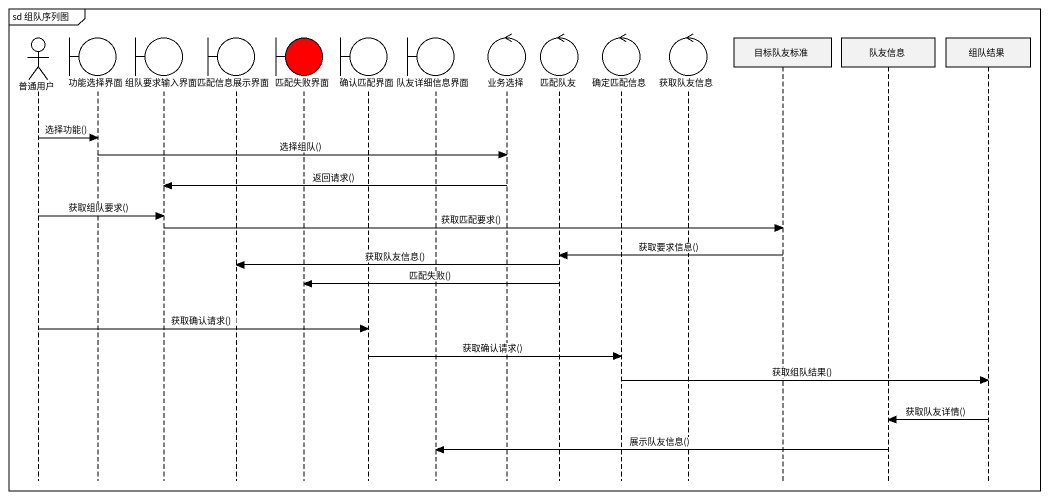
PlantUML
@startuml
mainframe sd 组队序列图
hide footbox
actor 普通用户
boundary 功能选择界面
boundary 组队要求输入界面
boundary 匹配信息展示界面
boundary 匹配失败界面 #FF0000
boundary 确认匹配界面
boundary 队友详细信息界面
control 业务选择
control 匹配队友
control 确定匹配信息
control 获取队友信息
participant 目标队友标准
participant 队友信息
participant 组队结果

普通用户 -> 功能选择界面 : 选择功能()
功能选择界面 -> 业务选择 : 选择组队()
业务选择 -> 组队要求输入界面 : 返回请求()
普通用户 -> 组队要求输入界面 : 获取组队要求()
组队要求输入界面 -> 目标队友标准 : 获取匹配要求()
目标队友标准 -> 匹配队友 : 获取要求信息()
匹配队友 -> 匹配信息展示界面 : 获取队友信息()
匹配队友 -> 匹配失败界面 : 匹配失败()
普通用户 -> 确认匹配界面 : 获取确认请求()
确认匹配界面 -> 确定匹配信息 : 获取确认请求()
确定匹配信息 -> 组队结果 : 获取组队结果()
组队结果 -> 队友信息 : 获取队友详情()
队友信息 -> 队友详细信息界面 : 展示队友信息()
@enduml
